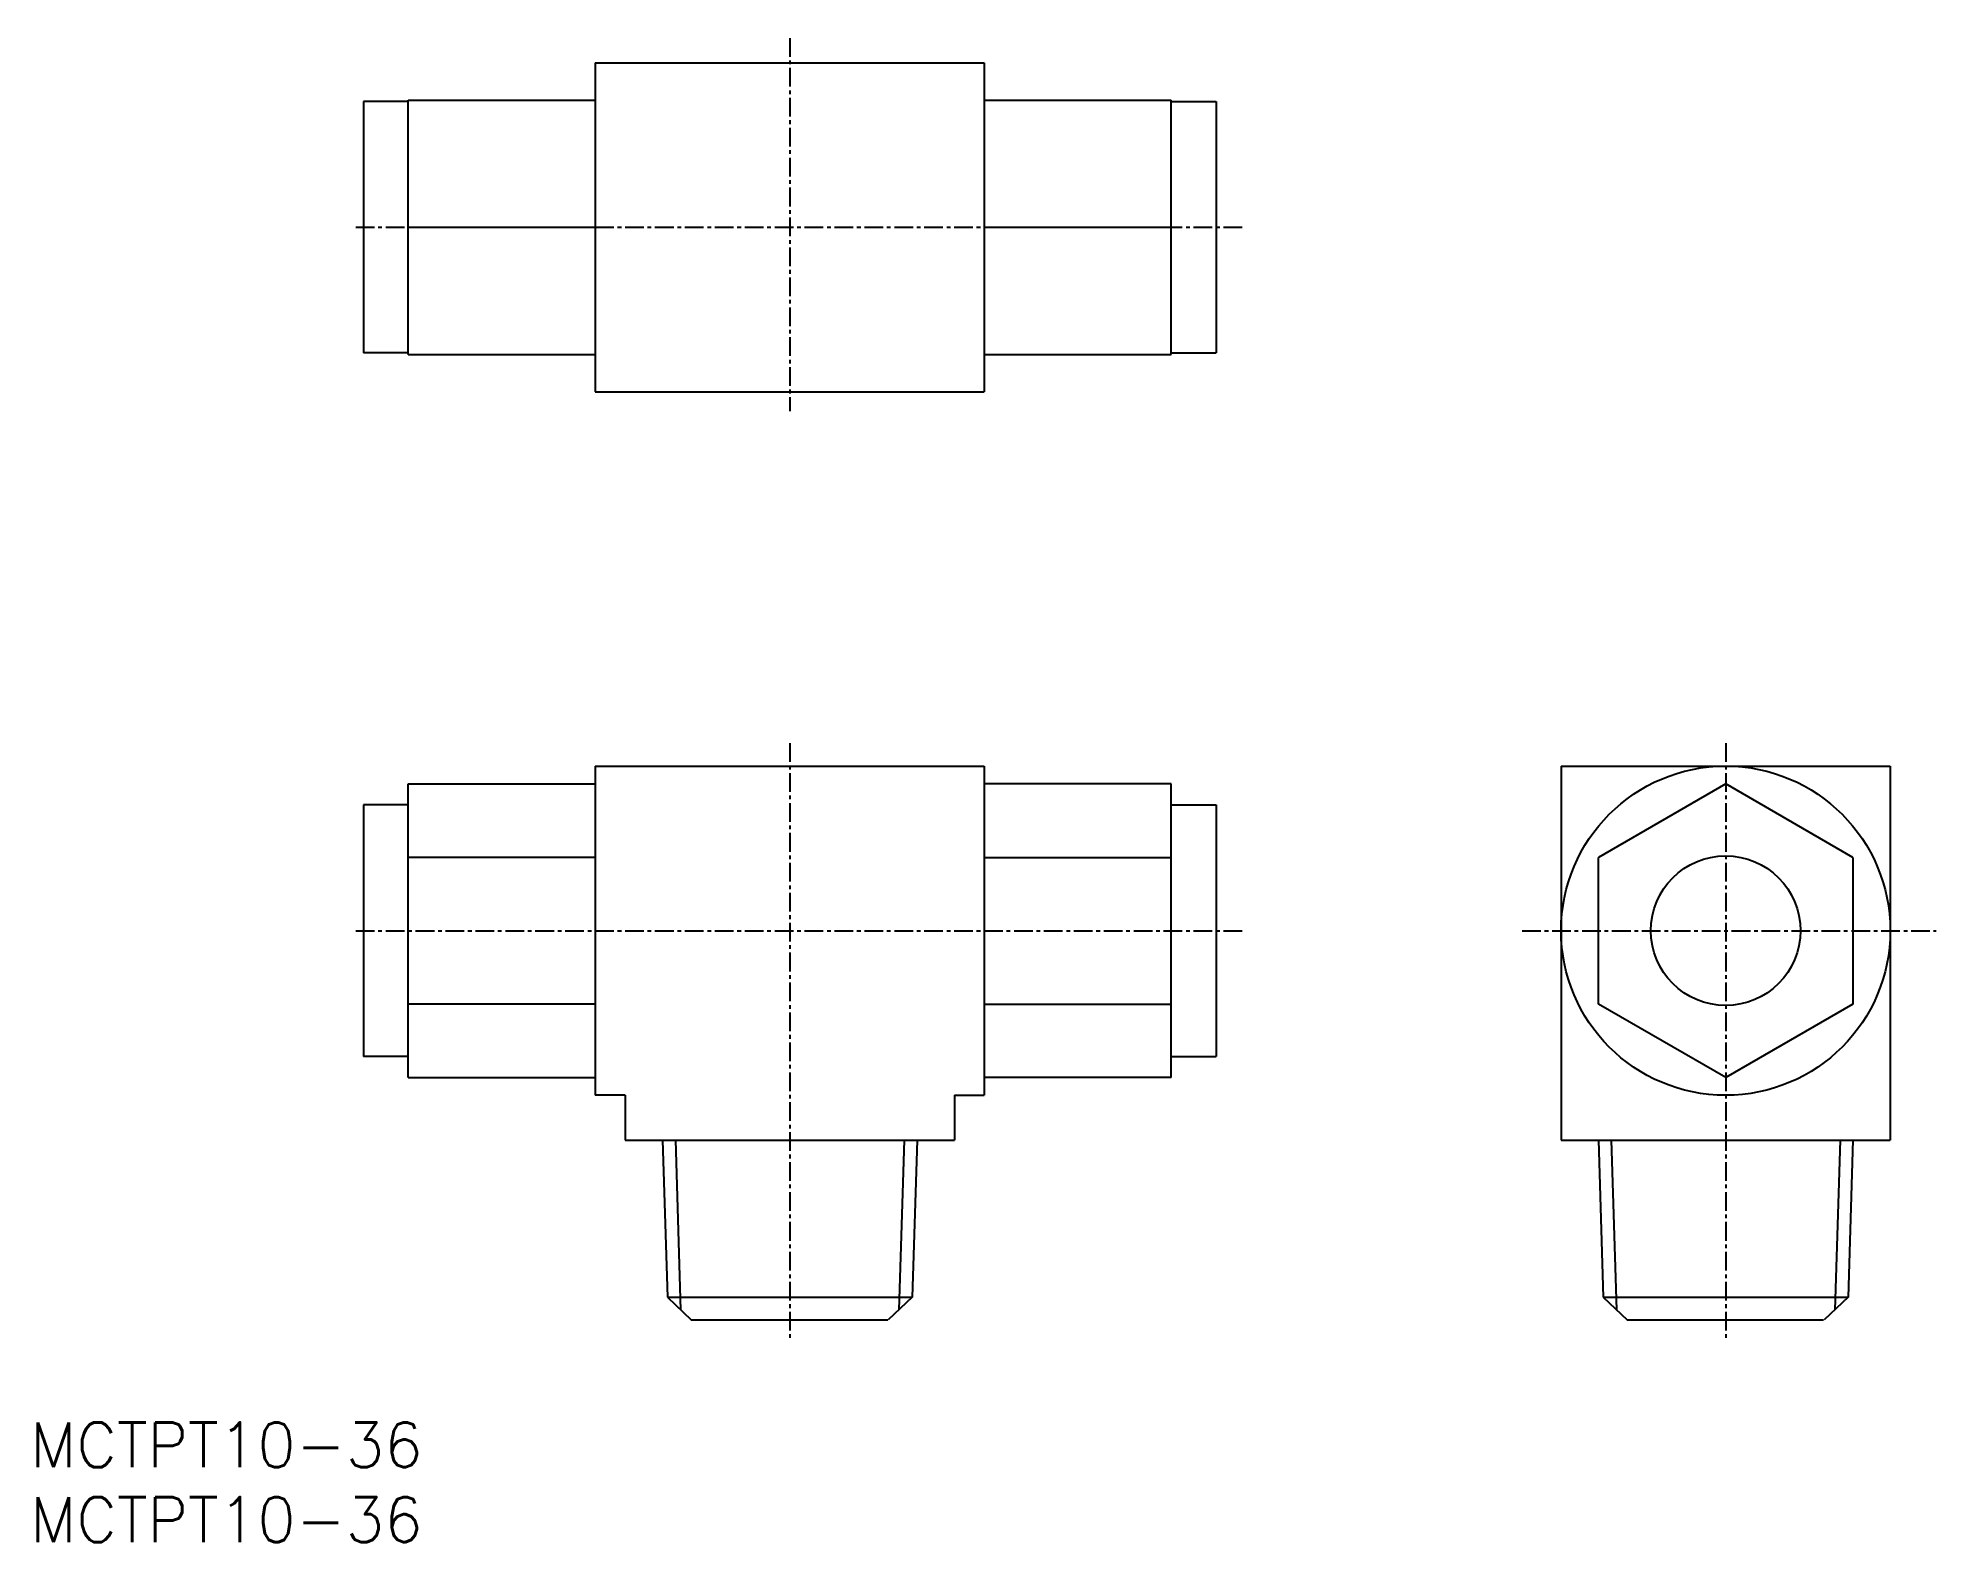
# Model space of a CAD drawing. Extents: x 1 to 127, y 0 to 101.
import ezdxf

# ---------------------------------------------------------------- set-up
doc = ezdxf.new("R2010")
doc.units = 0
doc.linetypes.add('CENTER', pattern=[2, 1.25, -0.25, 0.25, -0.25])
doc.layers.get('0').update_dxf_attribs({"linetype": 'CONTINUOUS'})
doc.layers.add('CENTER', color=1, linetype='CENTER')
doc.styles.get("Standard").update_dxf_attribs({"font": 'txt.shx'})

msp = doc.modelspace()

# ---------------------------------------------------------------- linework, layer by layer
at = {"color": 7, "linetype": 'CONTINUOUS'}
for p, q in [((37.77, 98.87), (63.77, 98.87)), ((37.77, 98.87), (37.77, 76.87)), ((63.77, 98.87), (63.77, 76.87)), ((22.27, 96.27), (22.27, 79.47)), ((25.27, 96.27), (22.27, 96.27)), ((25.27, 96.37), (37.77, 96.37)), ((25.27, 79.37), (25.27, 96.37)), ((63.77, 96.37), (76.27, 96.37)), ((76.27, 79.37), (76.27, 96.37)), ((76.27, 96.27), (79.27, 96.27)), ((79.27, 96.27), (79.27, 79.47)), ((25.27, 87.87), (37.77, 87.87)), ((63.77, 87.87), (76.27, 87.87)), ((25.27, 79.47), (22.27, 79.47)), ((25.27, 79.37), (37.77, 79.37)), ((63.77, 79.37), (76.27, 79.37)), ((76.27, 79.47), (79.27, 79.47)), ((37.77, 76.87), (63.77, 76.87)), ((37.77, 51.86), (37.77, 29.86)), ((37.77, 51.86), (63.77, 51.86)), ((63.77, 51.86), (63.77, 29.86)), ((102.33, 51.86), (124.33, 51.86)), ((102.33, 51.86), (102.33, 26.86)), ((124.33, 51.86), (124.33, 26.86)), ((25.27, 31.04), (25.27, 50.67)), ((25.27, 50.67), (37.77, 50.67)), ((76.27, 50.67), (63.77, 50.67)), ((76.27, 31.04), (76.27, 50.67)), ((113.33, 50.67), (104.83, 45.76)), ((121.83, 45.76), (113.33, 50.67)), ((25.27, 49.26), (22.27, 49.26)), ((22.27, 49.26), (22.27, 32.46)), ((76.27, 49.26), (79.27, 49.26)), ((79.27, 49.26), (79.27, 32.46)), ((37.77, 45.76), (25.27, 45.76)), ((63.77, 45.76), (76.27, 45.76)), ((104.83, 35.95), (104.83, 45.76)), ((121.83, 45.76), (121.83, 35.95)), ((37.77, 35.95), (25.27, 35.95)), ((63.77, 35.95), (76.27, 35.95)), ((113.33, 31.04), (104.83, 35.95)), ((121.83, 35.95), (113.33, 31.04)), ((25.27, 32.46), (22.27, 32.46)), ((76.27, 32.46), (79.27, 32.46)), ((25.27, 31.04), (37.77, 31.04)), ((76.27, 31.04), (63.77, 31.04)), ((39.77, 29.86), (37.77, 29.86)), ((39.77, 29.86), (39.77, 26.86)), ((61.77, 29.86), (63.77, 29.86)), ((61.77, 29.86), (61.77, 26.86)), ((39.77, 26.86), (61.77, 26.86)), ((42.26, 26.86), (42.59, 16.36)), ((43.12, 26.86), (43.47, 15.53)), ((58.42, 26.86), (58.07, 15.53)), ((59.28, 26.86), (58.95, 16.36)), ((102.33, 26.86), (124.33, 26.86)), ((104.82, 26.86), (105.15, 16.36)), ((105.68, 26.86), (106.03, 15.53)), ((120.98, 26.86), (120.62, 15.53)), ((121.83, 26.86), (121.51, 16.36)), ((42.59, 16.36), (44.18, 14.86)), ((42.59, 16.36), (58.95, 16.36)), ((58.95, 16.36), (57.35, 14.86)), ((105.15, 16.36), (121.51, 16.36)), ((105.15, 16.36), (106.74, 14.86)), ((121.51, 16.36), (119.91, 14.86)), ((44.18, 14.86), (57.32, 14.86)), ((106.74, 14.86), (119.88, 14.86))]:
    msp.add_line(p, q, dxfattribs=at)
for radius in [11, 5]:
    msp.add_circle((113.33, 40.86), radius, dxfattribs=at)
at = {"layer": 'CENTER', "color": 1, "linetype": 'CENTER'}
for p, q in [((50.77, 100.52), (50.77, 75.58)), ((21.76, 87.87), (81.25, 87.87)), ((50.77, 53.39), (50.77, 13.44)), ((113.33, 53.39), (113.33, 13.44)), ((21.76, 40.86), (81.25, 40.86)), ((99.73, 40.86), (127.39, 40.86))]:
    msp.add_line(p, q, dxfattribs=at)

# ---------------------------------------------------------------- texts
at = {"color": 7, "linetype": 'CONTINUOUS'}
for p in [(0, 5), (0, 0)]:
    msp.add_text('MCTPT10-36', height=3, dxfattribs=at).set_placement(p)

doc.saveas('drawing.dxf')
